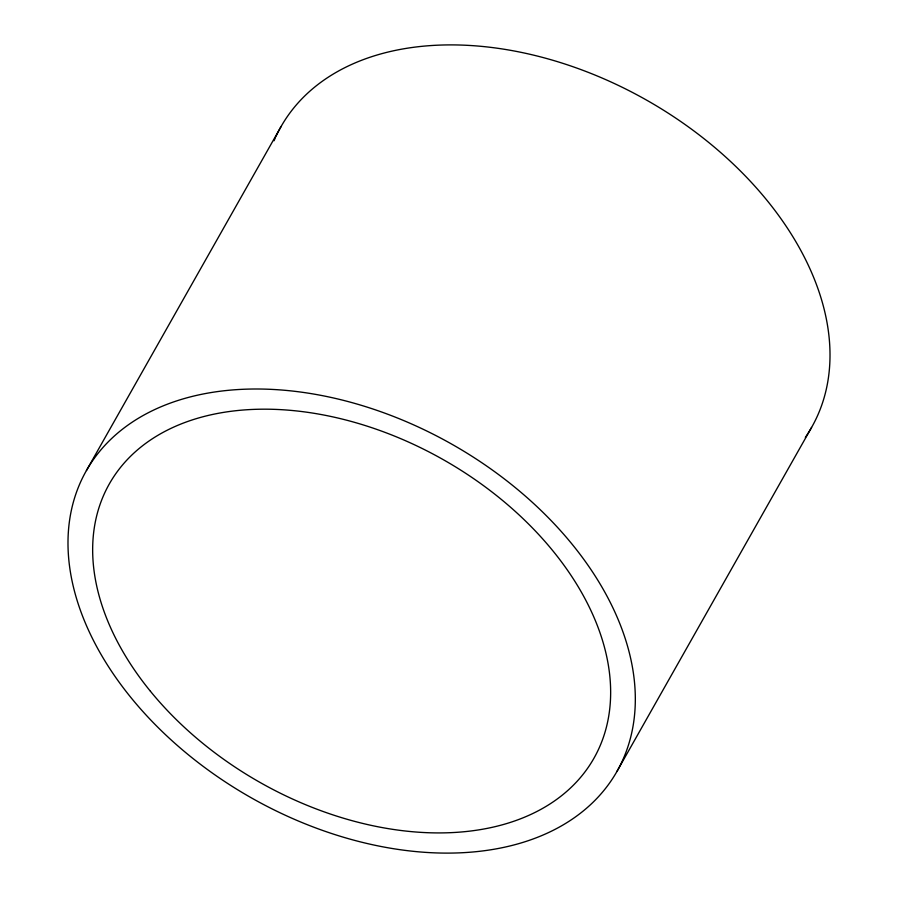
<?xml version="1.0" encoding="UTF-8"?>
<svg xmlns="http://www.w3.org/2000/svg" width="898" height="898" viewBox="0 0 898 898"><rect width="100%" height="100%" fill="white"/><g stroke="black" fill="none" stroke-linecap="round" stroke-linejoin="round"><path stroke-width="1.35" d="M86.433 470.541L281.119 126.438M616.881 771.562A304.95 203.262 29.5 0 0 306.173 392.841A304.95 203.262 29.5 0 0 131.916 698.756A304.95 203.262 29.5 0 0 616.881 771.562L811.567 427.459M275.776 136.855A304.95 203.262 29.5 0 1 646.953 100.329A304.95 203.262 29.5 0 1 805.338 437.371M274.047 140.762A304.95 203.262 29.5 0 1 275.327 137.821M150.46 691.303A278.436 185.583 29.5 0 0 593.499 759.023A278.436 185.583 29.5 0 0 311.011 412.822A278.436 185.583 29.5 0 0 150.46 691.303"/></g></svg>
